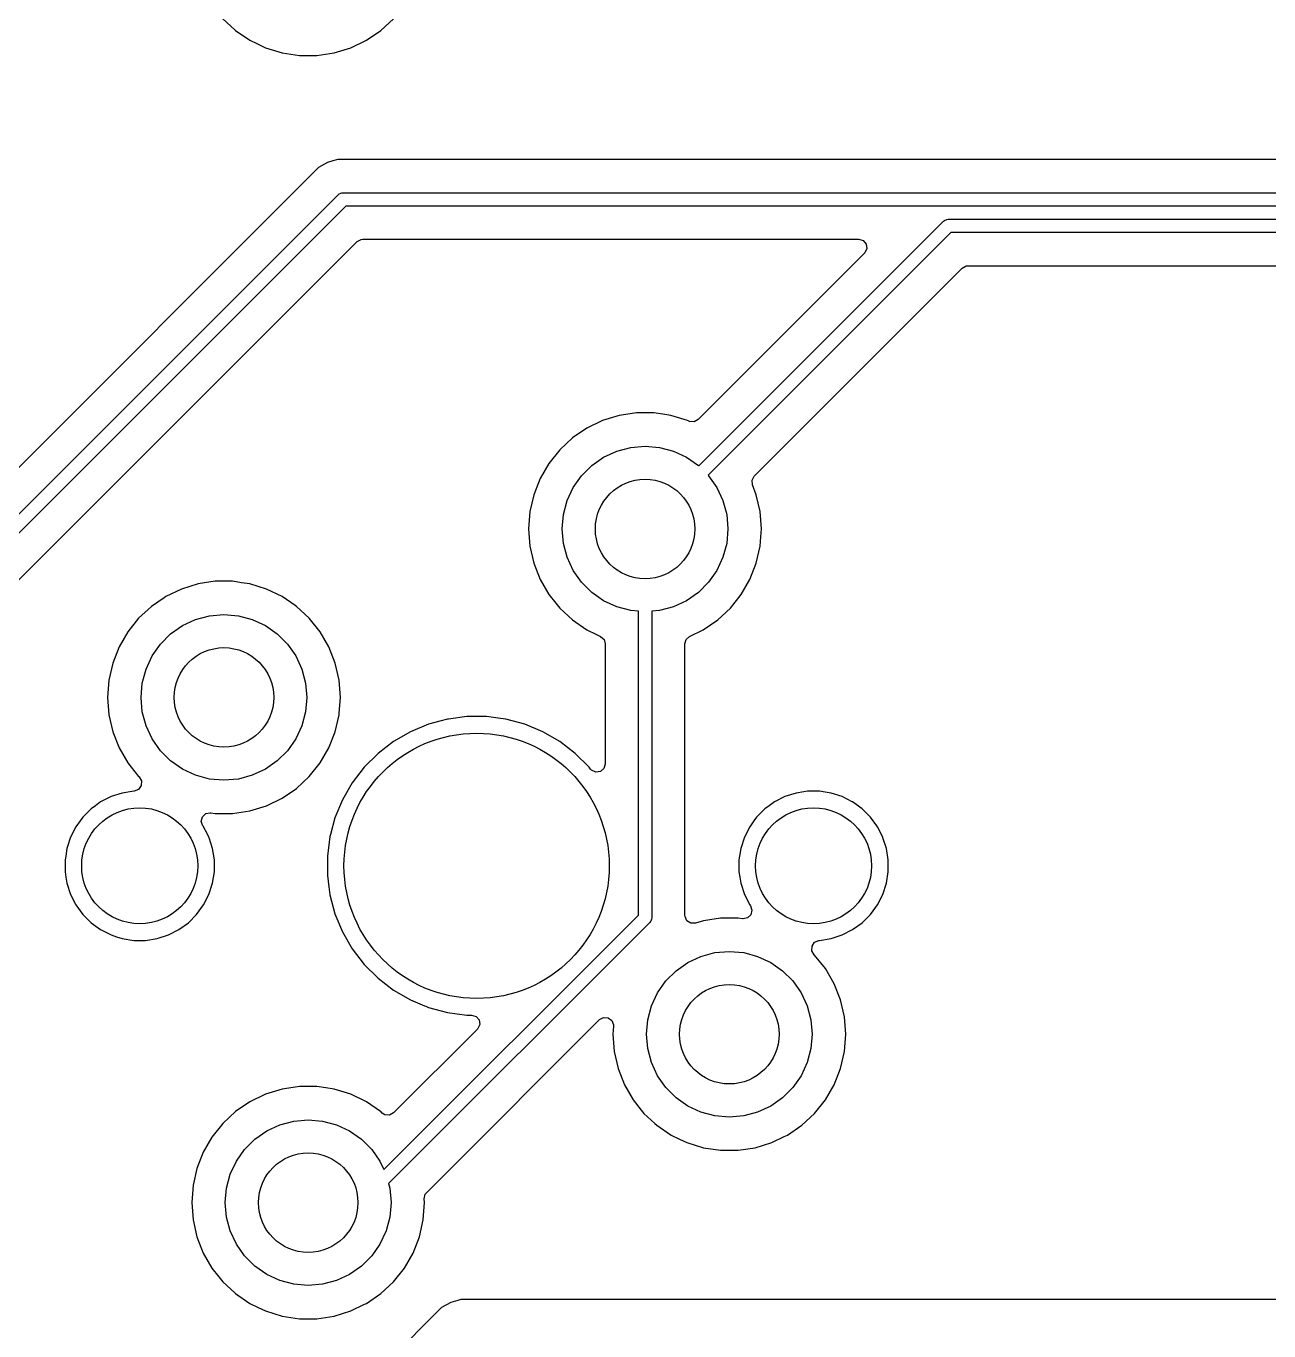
# Model space of a CAD drawing. Extents: x 98 to 223, y -135 to -41.
# Drawn here: x 119.25 to 137.99, y -81.15 to -61.47 of the extents above; entities that cross this region are included whole.
import ezdxf

# ---------------------------------------------------------------- set-up
doc = ezdxf.new("R2010")
doc.units = 0
doc.layers.add('BLACK', color=7, linetype='CONTINUOUS')

msp = doc.modelspace()

# ---------------------------------------------------------------- linework, layer by layer
at = {"layer": 'BLACK', "linetype": 'CONTINUOUS'}
for p, q in [((122.220698, -61.360235), (122.401214, -61.527728)), ((124.601979, -61.538683), (124.794305, -61.360231)), ((122.401214, -61.527728), (122.413021, -61.538683)), ((122.413021, -61.538683), (122.629796, -61.686478)), ((124.385204, -61.686478), (124.601979, -61.538683)), ((122.629796, -61.686478), (122.629801, -61.68648)), ((122.629801, -61.68648), (122.629802, -61.686481)), ((122.629802, -61.686481), (122.629803, -61.686482)), ((122.629803, -61.686482), (122.731215, -61.735319)), ((122.731215, -61.735319), (122.866173, -61.800311)), ((124.148823, -61.800313), (124.385204, -61.686478)), ((122.866173, -61.800311), (122.866174, -61.800311)), ((122.866174, -61.800311), (122.866177, -61.800313)), ((122.866177, -61.800313), (123.116885, -61.877646)), ((123.116885, -61.877646), (123.376318, -61.91675)), ((123.376318, -61.91675), (123.638682, -61.91675)), ((123.638682, -61.91675), (123.898115, -61.877646)), ((123.898115, -61.877646), (124.148823, -61.800313)), ((123.800709, -63.526676), (123.66379, -63.605725)), ((123.800714, -63.526673), (123.800709, -63.526676)), ((123.877079, -63.506211), (123.800714, -63.526673)), ((123.953443, -63.485749), (123.877079, -63.506211)), ((124.111558, -63.485749), (123.953443, -63.485749)), ((124.119154, -63.485749), (124.111558, -63.485749)), ((124.11917, -63.48575), (124.119154, -63.485749)), ((144.787185, -63.48575), (124.11917, -63.48575)), ((123.663782, -63.605731), (110.337895, -76.931618)), ((123.66379, -63.605725), (123.663782, -63.605731)), ((110.347309, -77.630018), (123.96179, -64.015539)), ((123.96179, -64.015539), (123.976943, -64.003102)), ((123.976943, -64.003102), (124.012991, -63.988171)), ((124.012991, -63.988171), (124.0325, -63.98625)), ((124.0325, -63.98625), (145.04586, -63.98625)), ((124.073921, -64.18625), (110.488731, -77.77144)), ((145.087282, -64.18625), (124.073921, -64.18625)), ((129.397309, -68.105018), (133.086789, -64.415539)), ((133.086789, -64.415539), (133.101943, -64.403103)), ((133.101943, -64.403103), (133.137991, -64.388171)), ((133.137991, -64.388171), (133.1575, -64.38625)), ((133.1575, -64.38625), (145.211546, -64.38625)), ((114.920313, -74.047671), (124.244917, -64.723069)), ((124.244917, -64.723069), (124.30624, -64.689584)), ((124.30624, -64.689584), (124.332598, -64.68675)), ((124.332598, -64.68675), (131.808403, -64.68675)), ((133.198922, -64.58625), (129.538731, -68.24644)), ((131.808403, -64.68675), (131.875442, -64.706435)), ((131.875442, -64.706435), (131.921197, -64.759239)), ((145.252968, -64.58625), (133.198922, -64.58625)), ((131.896084, -64.898431), (129.387895, -67.406618)), ((131.902116, -64.891953), (131.896084, -64.898431)), ((131.931141, -64.828397), (131.902116, -64.891953)), ((131.921197, -64.759239), (131.931141, -64.828397)), ((130.234675, -68.258308), (133.369916, -65.123069)), ((133.369916, -65.123069), (133.431239, -65.089584)), ((133.431239, -65.089584), (133.457597, -65.08675)), ((133.457597, -65.08675), (140.340412, -65.08675)), ((127.946173, -67.422188), (127.709803, -67.536017)), ((128.196876, -67.344856), (127.946173, -67.422188)), ((128.196882, -67.344855), (128.196876, -67.344856)), ((128.196885, -67.344854), (128.196882, -67.344855)), ((128.294747, -67.330103), (128.196885, -67.344854)), ((128.456312, -67.30575), (128.294747, -67.330103)), ((128.456318, -67.30575), (128.456312, -67.30575)), ((128.718682, -67.30575), (128.456318, -67.30575)), ((128.718687, -67.30575), (128.718682, -67.30575)), ((128.853323, -67.326044), (128.718687, -67.30575)), ((128.978115, -67.344854), (128.853323, -67.326044)), ((128.978119, -67.344855), (128.978115, -67.344854)), ((128.978123, -67.344856), (128.978119, -67.344855)), ((129.228824, -67.422187), (128.978123, -67.344856)), ((129.246416, -67.430659), (129.228824, -67.422187)), ((129.25688, -67.435119), (129.246416, -67.430659)), ((129.326572, -67.440103), (129.25688, -67.435119)), ((129.387895, -67.406618), (129.326572, -67.440103)), ((127.49302, -67.683817), (127.300698, -67.862264)), ((127.709802, -67.536018), (127.49302, -67.683817)), ((127.709803, -67.536017), (127.709802, -67.536018)), ((127.300698, -67.862264), (127.137114, -68.067393)), ((127.9625, -67.973718), (128.159975, -67.881634)), ((128.159975, -67.881634), (128.37044, -67.82524)), ((128.37044, -67.82524), (128.5875, -67.80625)), ((128.5875, -67.80625), (128.80456, -67.82524)), ((128.80456, -67.82524), (129.015025, -67.881634)), ((129.015025, -67.881634), (129.2125, -67.973718)), ((127.137114, -68.067393), (127.005932, -68.294606)), ((127.784015, -68.098694), (127.9625, -67.973718)), ((129.2125, -67.973718), (129.390985, -68.098694)), ((127.504968, -68.43125), (127.629944, -68.252765)), ((127.629944, -68.252765), (127.784015, -68.098694)), ((129.390985, -68.098694), (129.397309, -68.105018)), ((129.538731, -68.24644), (129.545056, -68.252765)), ((129.545056, -68.252765), (129.670032, -68.43125)), ((130.20082, -68.321634), (130.233258, -68.25975)), ((130.233258, -68.25975), (130.234675, -68.258308)), ((127.005932, -68.294606), (126.910082, -68.538828)), ((127.412884, -68.628725), (127.504968, -68.43125)), ((129.670032, -68.43125), (129.762116, -68.628725)), ((130.206988, -68.391226), (130.20082, -68.321634)), ((130.26492, -68.538834), (130.206988, -68.391226)), ((126.910076, -68.538847), (126.851697, -68.794624)), ((126.910082, -68.538828), (126.910076, -68.538847)), ((127.35649, -68.83919), (127.412884, -68.628725)), ((129.762116, -68.628725), (129.81851, -68.83919)), ((130.323302, -68.79462), (130.26492, -68.538834)), ((126.851696, -68.794629), (126.832092, -69.056245)), ((126.851697, -68.794624), (126.851696, -68.794629)), ((127.3375, -69.05625), (127.35649, -68.83919)), ((129.81851, -68.83919), (129.8375, -69.05625)), ((130.323302, -68.794624), (130.323302, -68.79462)), ((130.323303, -68.794629), (130.323302, -68.794624)), ((130.342908, -69.056245), (130.323303, -68.794629)), ((126.832092, -69.056245), (126.832092, -69.056254)), ((126.832092, -69.056254), (126.851696, -69.31787)), ((127.35649, -69.27331), (127.3375, -69.05625)), ((129.8375, -69.05625), (129.81851, -69.27331)), ((130.334097, -69.173828), (130.342908, -69.056254)), ((130.342908, -69.056254), (130.342908, -69.056245)), ((130.323302, -69.31788), (130.334097, -69.173828)), ((126.851696, -69.31787), (126.851697, -69.317875)), ((126.851697, -69.317875), (126.910076, -69.573652)), ((127.412884, -69.483775), (127.35649, -69.27331)), ((129.81851, -69.27331), (129.762116, -69.483775)), ((130.26492, -69.573666), (130.323302, -69.31788)), ((126.910076, -69.573652), (126.910078, -69.573661)), ((126.910078, -69.573661), (126.91008, -69.573666)), ((126.91008, -69.573666), (127.005932, -69.817893)), ((127.504968, -69.68125), (127.412884, -69.483775)), ((129.762116, -69.483775), (129.670032, -69.68125)), ((130.169068, -69.817893), (130.26492, -69.573666)), ((122.106312, -69.84575), (121.944747, -69.870103)), ((122.106318, -69.84575), (122.106312, -69.84575)), ((122.368682, -69.84575), (122.106318, -69.84575)), ((122.368687, -69.84575), (122.368682, -69.84575)), ((122.503323, -69.866044), (122.368687, -69.84575)), ((127.005932, -69.817893), (127.137114, -70.045107)), ((127.629944, -69.859735), (127.504968, -69.68125)), ((129.670032, -69.68125), (129.545056, -69.859735)), ((130.037886, -70.045107), (130.169068, -69.817893)), ((121.596173, -69.962188), (121.359803, -70.076017)), ((121.846876, -69.884856), (121.596173, -69.962188)), ((121.846882, -69.884855), (121.846876, -69.884856)), ((121.846885, -69.884854), (121.846882, -69.884855)), ((121.944747, -69.870103), (121.846885, -69.884854)), ((122.628115, -69.884854), (122.503323, -69.866044)), ((122.628119, -69.884855), (122.628115, -69.884854)), ((122.628123, -69.884856), (122.628119, -69.884855)), ((122.878827, -69.962188), (122.628123, -69.884856)), ((123.115196, -70.076017), (122.878825, -69.962188)), ((122.878825, -69.962188), (122.878827, -69.962188)), ((127.137114, -70.045107), (127.239481, -70.173471)), ((127.784015, -70.013806), (127.629944, -69.859735)), ((127.9625, -70.138782), (127.784015, -70.013806)), ((129.390985, -70.013806), (129.2125, -70.138782)), ((129.545056, -69.859735), (129.390985, -70.013806)), ((129.874305, -70.250231), (130.037886, -70.045107)), ((121.14302, -70.223817), (120.950698, -70.402264)), ((121.334339, -70.093378), (121.14302, -70.223817)), ((121.359796, -70.076022), (121.334339, -70.093378)), ((121.359802, -70.076018), (121.359796, -70.076021)), ((121.359796, -70.076021), (121.359796, -70.076022)), ((121.359803, -70.076017), (121.359802, -70.076018)), ((123.115197, -70.076018), (123.115196, -70.076017)), ((123.1152, -70.07602), (123.115197, -70.076018)), ((123.115204, -70.076022), (123.1152, -70.07602)), ((123.309764, -70.208671), (123.115204, -70.076022)), ((123.331979, -70.223817), (123.309764, -70.208671)), ((123.524301, -70.402264), (123.331979, -70.223817)), ((127.239481, -70.173471), (127.300698, -70.250235)), ((127.300698, -70.250235), (127.431528, -70.371626)), ((128.159975, -70.230866), (127.9625, -70.138782)), ((128.37044, -70.28726), (128.159975, -70.230866)), ((129.015025, -70.230866), (128.80456, -70.28726)), ((129.2125, -70.138782), (129.015025, -70.230866)), ((129.681979, -70.428683), (129.874305, -70.250231)), ((120.950698, -70.402264), (120.787114, -70.607393)), ((121.6125, -70.513718), (121.809975, -70.421634)), ((121.809975, -70.421634), (122.02044, -70.36524)), ((122.02044, -70.36524), (122.2375, -70.34625)), ((122.2375, -70.34625), (122.45456, -70.36524)), ((122.45456, -70.36524), (122.665025, -70.421634)), ((122.665025, -70.421634), (122.8625, -70.513718)), ((123.524304, -70.402268), (123.524301, -70.402264)), ((123.524305, -70.402269), (123.524304, -70.402268)), ((123.687886, -70.607393), (123.524305, -70.402269)), ((127.431528, -70.371626), (127.493021, -70.428683)), ((127.493021, -70.428683), (127.709796, -70.576478)), ((128.4875, -70.297501), (128.37044, -70.28726)), ((128.4875, -74.87823), (128.4875, -70.297501)), ((128.80456, -70.28726), (128.6875, -70.297501)), ((128.6875, -70.297501), (128.6875, -74.919652)), ((129.465204, -70.576478), (129.681979, -70.428683)), ((120.787114, -70.607393), (120.655932, -70.834606)), ((121.279944, -70.792765), (121.434015, -70.638694)), ((121.434015, -70.638694), (121.6125, -70.513718)), ((122.8625, -70.513718), (123.040985, -70.638694)), ((123.040985, -70.638694), (123.195056, -70.792765)), ((123.819068, -70.834607), (123.687886, -70.607393)), ((127.709796, -70.576478), (127.709801, -70.57648)), ((127.709801, -70.57648), (127.709802, -70.576481)), ((127.709802, -70.576481), (127.709803, -70.576482)), ((127.709803, -70.576482), (127.853801, -70.645827)), ((127.853801, -70.645827), (127.916801, -70.676166)), ((129.258198, -70.676166), (129.465204, -70.576478)), ((120.655932, -70.834606), (120.560082, -71.078828)), ((121.154968, -70.97125), (121.279944, -70.792765)), ((123.195056, -70.792765), (123.320032, -70.97125)), ((123.91492, -71.078834), (123.819068, -70.834607)), ((127.916801, -70.676166), (127.968661, -70.722988)), ((127.968661, -70.722988), (127.987, -70.787886)), ((127.987, -70.787886), (127.987, -72.601711)), ((129.188, -70.787886), (129.207685, -70.720847)), ((129.188, -74.882864), (129.188, -70.787886)), ((129.207685, -70.720847), (129.258198, -70.676166)), ((121.062884, -71.168725), (121.154968, -70.97125)), ((123.320032, -70.97125), (123.412116, -71.168725)), ((120.560076, -71.078847), (120.501697, -71.334624)), ((120.560082, -71.078828), (120.560076, -71.078847)), ((121.00649, -71.37919), (121.062884, -71.168725)), ((123.412116, -71.168725), (123.46851, -71.37919)), ((123.973302, -71.33462), (123.91492, -71.078834)), ((120.501696, -71.334629), (120.482092, -71.596245)), ((120.501697, -71.334624), (120.501696, -71.334629)), ((120.9875, -71.59625), (121.00649, -71.37919)), ((123.46851, -71.37919), (123.4875, -71.59625)), ((123.973302, -71.334624), (123.973302, -71.33462)), ((123.973303, -71.334629), (123.973302, -71.334624)), ((123.992908, -71.596245), (123.973303, -71.334629)), ((120.482092, -71.596245), (120.482092, -71.596254)), ((120.482092, -71.596254), (120.501696, -71.85787)), ((121.00649, -71.81331), (120.9875, -71.59625)), ((123.4875, -71.59625), (123.46851, -71.81331)), ((123.974947, -71.835931), (123.992908, -71.596254)), ((123.992908, -71.596254), (123.992908, -71.596245)), ((121.062884, -72.023775), (121.00649, -71.81331)), ((123.46851, -71.81331), (123.412116, -72.023775)), ((120.501696, -71.85787), (120.501697, -71.857875)), ((120.501697, -71.857875), (120.560076, -72.113652)), ((121.154968, -72.22125), (121.062884, -72.023775)), ((123.412116, -72.023775), (123.320032, -72.22125)), ((123.91492, -72.113666), (123.973302, -71.85788)), ((123.973302, -71.85788), (123.974947, -71.835931)), ((125.322538, -72.000614), (125.049999, -72.113504)), ((125.322548, -72.000611), (125.322538, -72.000614)), ((125.493067, -71.954921), (125.322548, -72.000611)), ((125.607507, -71.924257), (125.493067, -71.954921)), ((125.621585, -71.922403), (125.607507, -71.924257)), ((125.899986, -71.88575), (125.621585, -71.922403)), ((125.899994, -71.88575), (125.899986, -71.88575)), ((126.195006, -71.88575), (125.899994, -71.88575)), ((126.195013, -71.88575), (126.195006, -71.88575)), ((126.407716, -71.913754), (126.195013, -71.88575)), ((126.487493, -71.924257), (126.407716, -71.913754)), ((126.772452, -72.000611), (126.487493, -71.924257)), ((126.772454, -72.000612), (126.772452, -72.000611)), ((126.772461, -72.000614), (126.772454, -72.000612)), ((127.045, -72.113504), (126.772461, -72.000614)), ((120.560076, -72.113652), (120.560078, -72.113661)), ((120.560078, -72.113661), (120.56008, -72.113666)), ((120.56008, -72.113666), (120.655932, -72.357893)), ((123.819068, -72.357893), (123.91492, -72.113666)), ((125.049989, -72.113508), (124.794506, -72.261011)), ((125.049999, -72.113504), (125.049989, -72.113508)), ((127.04501, -72.113508), (127.045, -72.113504)), ((127.300493, -72.261011), (127.04501, -72.113508)), ((120.655932, -72.357893), (120.787114, -72.585107)), ((121.279944, -72.399735), (121.154968, -72.22125)), ((121.434015, -72.553806), (121.279944, -72.399735)), ((123.195056, -72.399735), (123.040985, -72.553806)), ((123.320032, -72.22125), (123.195056, -72.399735)), ((123.687886, -72.585107), (123.819068, -72.357893)), ((124.794506, -72.261011), (124.560459, -72.440602)), ((127.53454, -72.440602), (127.300493, -72.261011)), ((120.787114, -72.585107), (120.838233, -72.649208)), ((121.6125, -72.678782), (121.434015, -72.553806)), ((123.040985, -72.553806), (122.8625, -72.678782)), ((123.524305, -72.790231), (123.687886, -72.585107)), ((124.560452, -72.440608), (124.351858, -72.649202)), ((124.560459, -72.440602), (124.560452, -72.440608)), ((127.534547, -72.440608), (127.53454, -72.440602)), ((127.743144, -72.649205), (127.534547, -72.440608)), ((127.987, -72.601711), (127.967315, -72.66875)), ((120.838233, -72.649208), (120.950697, -72.790234)), ((120.950697, -72.790234), (120.956877, -72.795967)), ((120.956877, -72.795967), (120.992633, -72.855994)), ((121.809975, -72.770866), (121.6125, -72.678782)), ((122.02044, -72.82726), (121.809975, -72.770866)), ((122.665025, -72.770866), (122.45456, -72.82726)), ((122.8625, -72.678782), (122.665025, -72.770866)), ((123.331979, -72.968683), (123.524305, -72.790231)), ((124.351852, -72.649209), (124.172261, -72.883256)), ((124.351858, -72.649202), (124.351852, -72.649209)), ((127.764625, -72.677199), (127.743144, -72.649205)), ((127.781797, -72.695424), (127.764625, -72.677199)), ((127.845353, -72.724449), (127.781797, -72.695424)), ((127.914511, -72.714505), (127.845353, -72.724449)), ((127.967315, -72.66875), (127.914511, -72.714505)), ((120.950511, -72.983285), (120.886006, -73.010134)), ((120.99026, -72.925824), (120.950511, -72.983285)), ((120.992633, -72.855994), (120.99026, -72.925824)), ((122.2375, -72.84625), (122.02044, -72.82726)), ((122.45456, -72.82726), (122.2375, -72.84625)), ((123.115204, -73.116478), (123.331979, -72.968683)), ((124.172261, -72.883256), (124.024758, -73.138739)), ((120.377609, -73.173636), (120.299604, -73.230311)), ((120.535457, -73.093207), (120.377609, -73.173636)), ((120.53546, -73.093206), (120.535457, -73.093207)), ((120.703943, -73.038464), (120.53546, -73.093206)), ((120.878928, -73.010748), (120.703943, -73.038464)), ((120.882288, -73.010484), (120.878928, -73.010748)), ((120.886006, -73.010134), (120.882288, -73.010484)), ((122.878823, -73.230313), (123.115204, -73.116478)), ((124.024754, -73.138749), (123.911864, -73.411288)), ((124.024758, -73.138739), (124.024754, -73.138749)), ((130.537609, -73.173636), (130.459604, -73.230311)), ((130.695457, -73.093207), (130.537609, -73.173636)), ((130.69546, -73.093206), (130.695457, -73.093207)), ((130.863943, -73.038464), (130.69546, -73.093206)), ((130.980595, -73.019988), (130.863943, -73.038464)), ((131.038921, -73.01075), (130.980595, -73.019988)), ((131.216079, -73.01075), (131.038921, -73.01075)), ((131.303567, -73.024607), (131.216079, -73.01075)), ((131.391056, -73.038464), (131.303567, -73.024607)), ((131.559539, -73.093206), (131.391056, -73.038464)), ((131.559542, -73.093207), (131.559539, -73.093206)), ((131.708558, -73.169136), (131.559542, -73.093207)), ((131.71739, -73.173636), (131.708558, -73.169136)), ((131.860714, -73.277767), (131.71739, -73.173636)), ((120.234283, -73.277769), (120.109019, -73.403033)), ((120.234284, -73.277769), (120.234283, -73.277769)), ((120.234286, -73.277767), (120.234284, -73.277769)), ((120.299604, -73.230311), (120.234286, -73.277767)), ((121.896222, -73.466222), (121.912048, -73.398168)), ((121.912048, -73.398168), (121.962154, -73.349473)), ((121.962154, -73.349473), (122.030632, -73.335598)), ((122.030632, -73.335598), (122.038492, -73.336526)), ((122.038492, -73.336526), (122.106318, -73.34675)), ((122.106318, -73.34675), (122.368682, -73.34675)), ((122.368682, -73.34675), (122.628115, -73.307646)), ((122.628115, -73.307646), (122.878823, -73.230313)), ((130.394283, -73.277769), (130.269019, -73.403033)), ((130.394284, -73.277769), (130.394283, -73.277769)), ((130.394286, -73.277767), (130.394284, -73.277769)), ((130.459604, -73.230311), (130.394286, -73.277767)), ((131.985983, -73.403036), (131.860714, -73.277767)), ((120.004886, -73.546359), (119.924457, -73.704207)), ((120.067574, -73.460078), (120.004886, -73.546359)), ((120.109017, -73.403036), (120.067574, -73.460078)), ((120.109019, -73.403034), (120.109017, -73.403036)), ((120.109019, -73.403033), (120.109019, -73.403034)), ((121.919702, -73.532028), (121.896222, -73.466222)), ((121.929029, -73.544867), (121.919702, -73.532028)), ((121.930114, -73.54636), (121.929029, -73.544867)), ((121.98269, -73.649545), (121.930114, -73.54636)), ((123.911861, -73.411298), (123.844084, -73.664249)), ((123.911864, -73.411288), (123.911861, -73.411298)), ((130.164886, -73.546359), (130.084457, -73.704207)), ((130.227574, -73.460078), (130.164886, -73.546359)), ((130.269017, -73.403036), (130.227574, -73.460078)), ((130.269019, -73.403034), (130.269017, -73.403036)), ((130.269019, -73.403033), (130.269019, -73.403034)), ((132.079701, -73.532028), (131.985983, -73.403036)), ((132.090113, -73.546359), (132.079701, -73.532028)), ((132.170542, -73.704207), (132.090113, -73.546359)), ((119.924456, -73.70421), (119.869714, -73.872693)), ((119.924457, -73.704207), (119.924456, -73.70421)), ((122.010542, -73.704207), (121.98269, -73.649545)), ((122.010543, -73.70421), (122.010542, -73.704207)), ((122.014334, -73.715879), (122.010543, -73.70421)), ((122.065286, -73.872695), (122.014334, -73.715879)), ((123.835506, -73.696265), (123.797, -73.988736)), ((123.835508, -73.696254), (123.835506, -73.696265)), ((123.844084, -73.664249), (123.835508, -73.696254)), ((130.084456, -73.70421), (130.029714, -73.872693)), ((130.084457, -73.704207), (130.084456, -73.70421)), ((132.170543, -73.70421), (132.170542, -73.704207)), ((132.174334, -73.715879), (132.170543, -73.70421)), ((132.225286, -73.872695), (132.174334, -73.715879)), ((119.851333, -73.988744), (119.842, -74.047671)), ((119.869714, -73.872693), (119.851333, -73.988744)), ((122.093, -74.047671), (122.065286, -73.872695)), ((123.797, -73.988736), (123.797, -74.283763)), ((130.011333, -73.988744), (130.002, -74.047671)), ((130.029714, -73.872693), (130.011333, -73.988744)), ((132.253, -74.047671), (132.225286, -73.872695)), ((119.842, -74.047671), (119.842, -74.224829)), ((122.093, -74.224829), (122.093, -74.047671)), ((130.002, -74.047671), (130.002, -74.224829)), ((132.253, -74.224829), (132.253, -74.047671)), ((119.842, -74.224829), (119.854778, -74.305506)), ((119.854778, -74.305506), (119.869714, -74.399806)), ((122.065286, -74.399805), (122.093, -74.224829)), ((123.797, -74.283763), (123.81938, -74.453749)), ((130.002, -74.224829), (130.014778, -74.305506)), ((130.014778, -74.305506), (130.029714, -74.399806)), ((132.225286, -74.399805), (132.253, -74.224829)), ((119.869714, -74.399806), (119.924456, -74.568289)), ((119.924456, -74.568289), (119.924457, -74.568292)), ((119.924457, -74.568292), (119.999398, -74.71537)), ((121.930114, -74.72614), (122.010542, -74.568292)), ((122.010542, -74.568292), (122.065286, -74.399805)), ((123.81938, -74.453749), (123.835507, -74.576243)), ((123.835507, -74.576243), (123.911861, -74.861201)), ((130.029714, -74.399806), (130.084456, -74.568289)), ((130.084456, -74.568289), (130.084457, -74.568292)), ((130.084457, -74.568292), (130.164887, -74.726142)), ((132.090114, -74.72614), (132.170542, -74.568292)), ((132.170542, -74.568292), (132.225286, -74.399805)), ((119.999398, -74.71537), (120.004886, -74.72614)), ((120.004886, -74.72614), (120.109017, -74.869464)), ((121.825983, -74.869464), (121.930114, -74.72614)), ((130.164887, -74.726142), (130.175298, -74.740472)), ((130.175298, -74.740472), (130.198777, -74.806279)), ((131.985983, -74.869464), (132.090114, -74.72614)), ((120.109017, -74.869464), (120.234286, -74.994733)), ((121.700714, -74.994733), (121.825983, -74.869464)), ((123.911861, -74.861201), (123.911864, -74.861211)), ((123.911864, -74.861211), (124.024754, -75.13375)), ((124.648689, -78.71704), (128.4875, -74.87823)), ((128.670647, -74.975209), (128.658211, -74.990363)), ((128.672324, -74.971161), (128.670647, -74.975209)), ((128.685579, -74.939161), (128.672324, -74.971161)), ((128.6875, -74.919652), (128.685579, -74.939161)), ((129.189513, -74.902178), (129.188, -74.882864)), ((129.2194, -74.965334), (129.189513, -74.902178)), ((129.278686, -75.002305), (129.2194, -74.965334)), ((129.466872, -74.964857), (129.348549, -75.001355)), ((129.466882, -74.964855), (129.466872, -74.964857)), ((129.466885, -74.964854), (129.466882, -74.964855)), ((129.564747, -74.950103), (129.466885, -74.964854)), ((129.726312, -74.92575), (129.564747, -74.950103)), ((129.726318, -74.92575), (129.726312, -74.92575)), ((129.988682, -74.92575), (129.726318, -74.92575)), ((129.988689, -74.92575), (129.988682, -74.92575)), ((130.056498, -74.935971), (129.988689, -74.92575)), ((130.064366, -74.936901), (130.056498, -74.935971)), ((130.132844, -74.923026), (130.064366, -74.936901)), ((130.182951, -74.874332), (130.132844, -74.923026)), ((130.198777, -74.806279), (130.182951, -74.874332)), ((131.860714, -74.994733), (131.985983, -74.869464)), ((120.234286, -74.994733), (120.37761, -75.098864)), ((120.37761, -75.098864), (120.446077, -75.13375)), ((120.446077, -75.13375), (120.535457, -75.179292)), ((121.399542, -75.179292), (121.55739, -75.098864)), ((121.55739, -75.098864), (121.700714, -74.994733)), ((124.024754, -75.13375), (124.024758, -75.13376)), ((124.024758, -75.13376), (124.172261, -75.389243)), ((128.658211, -74.990363), (124.719675, -78.928898)), ((129.348549, -75.001355), (129.278686, -75.002305)), ((131.559542, -75.179292), (131.71739, -75.098864)), ((131.71739, -75.098864), (131.860714, -74.994733)), ((120.535457, -75.179292), (120.53546, -75.179293)), ((120.53546, -75.179293), (120.619701, -75.206664)), ((120.619701, -75.206664), (120.703945, -75.234036)), ((120.703945, -75.234036), (120.878921, -75.26175)), ((120.878921, -75.26175), (120.878922, -75.26175)), ((120.878922, -75.26175), (121.056078, -75.26175)), ((121.056078, -75.26175), (121.056079, -75.26175)), ((121.056079, -75.26175), (121.231055, -75.234036)), ((121.231055, -75.234036), (121.399542, -75.179292)), ((131.102366, -75.416504), (131.104739, -75.346675)), ((131.104739, -75.346675), (131.144488, -75.289214)), ((131.144488, -75.289214), (131.208993, -75.262365)), ((131.208993, -75.262365), (131.212727, -75.262014)), ((131.212727, -75.262014), (131.216076, -75.26175)), ((131.216076, -75.26175), (131.216079, -75.26175)), ((131.216079, -75.26175), (131.391055, -75.234036)), ((131.391055, -75.234036), (131.559542, -75.179292)), ((124.172261, -75.389243), (124.351852, -75.62329)), ((129.2325, -75.593718), (129.429975, -75.501634)), ((129.429975, -75.501634), (129.64044, -75.44524)), ((129.64044, -75.44524), (129.8575, -75.42625)), ((129.8575, -75.42625), (130.07456, -75.44524)), ((130.07456, -75.44524), (130.285025, -75.501634)), ((130.285025, -75.501634), (130.4825, -75.593718)), ((131.138122, -75.476531), (131.102366, -75.416504)), ((131.144298, -75.482261), (131.138122, -75.476531)), ((131.144299, -75.482262), (131.144298, -75.482261)), ((131.144303, -75.482267), (131.144299, -75.482262)), ((131.144305, -75.482269), (131.144303, -75.482267)), ((131.307886, -75.687393), (131.144305, -75.482269)), ((124.351852, -75.62329), (124.351858, -75.623297)), ((124.351858, -75.623297), (124.560452, -75.831891)), ((128.899944, -75.872765), (129.054015, -75.718694)), ((129.054015, -75.718694), (129.2325, -75.593718)), ((130.4825, -75.593718), (130.660985, -75.718694)), ((130.660985, -75.718694), (130.815056, -75.872765)), ((131.439068, -75.914607), (131.307886, -75.687393)), ((124.560452, -75.831891), (124.560459, -75.831897)), ((124.560459, -75.831897), (124.794506, -76.011488)), ((128.774968, -76.05125), (128.899944, -75.872765)), ((130.815056, -75.872765), (130.940032, -76.05125)), ((131.53492, -76.158834), (131.439068, -75.914607)), ((124.794506, -76.011488), (125.049989, -76.158991)), ((128.682884, -76.248725), (128.774968, -76.05125)), ((130.940032, -76.05125), (131.032116, -76.248725)), ((125.049989, -76.158991), (125.04999, -76.158991)), ((125.04999, -76.158991), (125.049993, -76.158993)), ((125.049993, -76.158993), (125.260796, -76.24631)), ((125.260796, -76.24631), (125.279222, -76.253943)), ((125.279222, -76.253943), (125.322548, -76.271889)), ((125.322548, -76.271889), (125.607507, -76.348243)), ((125.607507, -76.348243), (125.899994, -76.38675)), ((128.62649, -76.45919), (128.682884, -76.248725)), ((131.032116, -76.248725), (131.08851, -76.45919)), ((131.593302, -76.41462), (131.53492, -76.158834)), ((125.476422, -78.879963), (127.899968, -76.456417)), ((125.899994, -76.38675), (125.900001, -76.38675)), ((125.900001, -76.38675), (125.971804, -76.38675)), ((125.971804, -76.38675), (126.038843, -76.406435)), ((126.038843, -76.406435), (126.084598, -76.459239)), ((126.094542, -76.528397), (126.065517, -76.591953)), ((126.084598, -76.459239), (126.094542, -76.528397)), ((127.899968, -76.456417), (127.961289, -76.422934)), ((127.961289, -76.422934), (128.030981, -76.427918)), ((128.030981, -76.427918), (128.086914, -76.46979)), ((128.086914, -76.46979), (128.111331, -76.535254)), ((128.111331, -76.535254), (128.1113, -76.553366)), ((128.6075, -76.67625), (128.62649, -76.45919)), ((131.08851, -76.45919), (131.1075, -76.67625)), ((131.593302, -76.414624), (131.593302, -76.41462)), ((131.593303, -76.414629), (131.593302, -76.414624)), ((131.612908, -76.676245), (131.593303, -76.414629)), ((126.059485, -76.598431), (124.796469, -77.861446)), ((126.065517, -76.591953), (126.059485, -76.598431)), ((128.1113, -76.553366), (128.102092, -76.676245)), ((128.102092, -76.676245), (128.102092, -76.676254)), ((128.102092, -76.676254), (128.121696, -76.93787)), ((128.62649, -76.89331), (128.6075, -76.67625)), ((131.1075, -76.67625), (131.08851, -76.89331)), ((131.593303, -76.93787), (131.612908, -76.676254)), ((131.612908, -76.676254), (131.612908, -76.676245)), ((128.121696, -76.93787), (128.121697, -76.937875)), ((128.121697, -76.937875), (128.180076, -77.193652)), ((128.682884, -77.103775), (128.62649, -76.89331)), ((131.08851, -76.89331), (131.032116, -77.103775)), ((131.53492, -77.193666), (131.593302, -76.93788)), ((131.593302, -76.93788), (131.593303, -76.93787)), ((128.774968, -77.30125), (128.682884, -77.103775)), ((131.032116, -77.103775), (130.940032, -77.30125)), ((128.180076, -77.193652), (128.180078, -77.193661)), ((128.180078, -77.193661), (128.18008, -77.193666)), ((128.18008, -77.193666), (128.275932, -77.437893)), ((128.899944, -77.479735), (128.774968, -77.30125)), ((130.940032, -77.30125), (130.815056, -77.479735)), ((131.439068, -77.437893), (131.53492, -77.193666)), ((123.116876, -77.504856), (122.866173, -77.582188)), ((123.116882, -77.504855), (123.116876, -77.504856)), ((123.116885, -77.504854), (123.116882, -77.504855)), ((123.214747, -77.490103), (123.116885, -77.504854)), ((123.376312, -77.46575), (123.214747, -77.490103)), ((123.376318, -77.46575), (123.376312, -77.46575)), ((123.638682, -77.46575), (123.376318, -77.46575)), ((123.638687, -77.46575), (123.638682, -77.46575)), ((123.773323, -77.486044), (123.638687, -77.46575)), ((123.898115, -77.504854), (123.773323, -77.486044)), ((123.898119, -77.504855), (123.898115, -77.504854)), ((123.898123, -77.504856), (123.898119, -77.504855)), ((124.148827, -77.582188), (123.898123, -77.504856)), ((128.275932, -77.437893), (128.407114, -77.665107)), ((129.054015, -77.633806), (128.899944, -77.479735)), ((130.815056, -77.479735), (130.660985, -77.633806)), ((131.307886, -77.665107), (131.439068, -77.437893)), ((122.629802, -77.696018), (122.41302, -77.843817)), ((122.629803, -77.696017), (122.629802, -77.696018)), ((122.866173, -77.582188), (122.629803, -77.696017)), ((124.385196, -77.696017), (124.148825, -77.582188)), ((124.148825, -77.582188), (124.148827, -77.582188)), ((124.385197, -77.696018), (124.385196, -77.696017)), ((124.3852, -77.69602), (124.385197, -77.696018)), ((124.385204, -77.696022), (124.3852, -77.69602)), ((124.597341, -77.840655), (124.385204, -77.696022)), ((128.407114, -77.665107), (128.530323, -77.819606)), ((129.2325, -77.758782), (129.054015, -77.633806)), ((130.660985, -77.633806), (130.4825, -77.758782)), ((131.144305, -77.870231), (131.307886, -77.665107)), ((122.41302, -77.843817), (122.220698, -78.022264)), ((124.601983, -77.84382), (124.597341, -77.840655)), ((124.624446, -77.864663), (124.601983, -77.84382)), ((124.665454, -77.889947), (124.624446, -77.864663)), ((124.735146, -77.894931), (124.665454, -77.889947)), ((124.796469, -77.861446), (124.735146, -77.894931)), ((128.530323, -77.819606), (128.570698, -77.870235)), ((128.570698, -77.870235), (128.734548, -78.022264)), ((129.429975, -77.850866), (129.2325, -77.758782)), ((129.64044, -77.90726), (129.429975, -77.850866)), ((129.8575, -77.92625), (129.64044, -77.90726)), ((130.07456, -77.90726), (129.8575, -77.92625)), ((130.285025, -77.850866), (130.07456, -77.90726)), ((130.4825, -77.758782), (130.285025, -77.850866)), ((130.951979, -78.048683), (131.144305, -77.870231)), ((122.220698, -78.022264), (122.057114, -78.227393)), ((122.8825, -78.133718), (123.079975, -78.041634)), ((123.079975, -78.041634), (123.29044, -77.98524)), ((123.29044, -77.98524), (123.5075, -77.96625)), ((123.5075, -77.96625), (123.72456, -77.98524)), ((123.72456, -77.98524), (123.935025, -78.041634)), ((123.935025, -78.041634), (124.1325, -78.133718)), ((128.734548, -78.022264), (128.763021, -78.048683)), ((128.763021, -78.048683), (128.979796, -78.196478)), ((130.735204, -78.196478), (130.951979, -78.048683)), ((122.057114, -78.227393), (121.925932, -78.454606)), ((122.549944, -78.412765), (122.704015, -78.258694)), ((122.704015, -78.258694), (122.8825, -78.133718)), ((124.1325, -78.133718), (124.310985, -78.258694)), ((124.310985, -78.258694), (124.465056, -78.412765)), ((128.979796, -78.196478), (128.979801, -78.19648)), ((128.979801, -78.19648), (128.979802, -78.196481)), ((128.979802, -78.196481), (128.979803, -78.196482)), ((128.979803, -78.196482), (129.105343, -78.256938)), ((129.105343, -78.256938), (129.216173, -78.310311)), ((129.216173, -78.310311), (129.216174, -78.310311)), ((129.216174, -78.310311), (129.216177, -78.310313)), ((129.216177, -78.310313), (129.466885, -78.387646)), ((130.248115, -78.387646), (130.498823, -78.310313)), ((130.498823, -78.310313), (130.685611, -78.22036)), ((130.685611, -78.22036), (130.735196, -78.196482)), ((130.735196, -78.196481), (130.735204, -78.196478)), ((130.735196, -78.196482), (130.735196, -78.196481)), ((121.925932, -78.454606), (121.830082, -78.698828)), ((122.424968, -78.59125), (122.549944, -78.412765)), ((124.465056, -78.412765), (124.590032, -78.59125)), ((129.466885, -78.387646), (129.726318, -78.42675)), ((129.726318, -78.42675), (129.988682, -78.42675)), ((129.988682, -78.42675), (130.248115, -78.387646)), ((121.830076, -78.698847), (121.771697, -78.954624)), ((121.830082, -78.698828), (121.830076, -78.698847)), ((122.332884, -78.788725), (122.424968, -78.59125)), ((124.590032, -78.59125), (124.648689, -78.71704)), ((122.27649, -78.99919), (122.332884, -78.788725)), ((125.294568, -79.061817), (125.476422, -78.879963)), ((121.771696, -78.954629), (121.752092, -79.216245)), ((121.771697, -78.954624), (121.771696, -78.954629)), ((122.2575, -79.21625), (122.27649, -78.99919)), ((124.719675, -78.928898), (124.73851, -78.99919)), ((124.73851, -78.99919), (124.7575, -79.21625)), ((125.258599, -79.15876), (125.273217, -79.09044)), ((125.273217, -79.09044), (125.294568, -79.061817)), ((121.752092, -79.216245), (121.752092, -79.216254)), ((121.752092, -79.216254), (121.771696, -79.47787)), ((122.27649, -79.43331), (122.2575, -79.21625)), ((124.7575, -79.21625), (124.73851, -79.43331)), ((125.253418, -79.342893), (125.262908, -79.216254)), ((125.262623, -79.212455), (125.258599, -79.15876)), ((125.262908, -79.216249), (125.262623, -79.212455)), ((125.262908, -79.216254), (125.262908, -79.216249)), ((121.771696, -79.47787), (121.771697, -79.477875)), ((121.771697, -79.477875), (121.830076, -79.733652)), ((122.332884, -79.643775), (122.27649, -79.43331)), ((124.73851, -79.43331), (124.682116, -79.643775)), ((125.18492, -79.733666), (125.243302, -79.47788)), ((125.243302, -79.47788), (125.253418, -79.342893)), ((122.424968, -79.84125), (122.332884, -79.643775)), ((124.682116, -79.643775), (124.590032, -79.84125)), ((121.830076, -79.733652), (121.830078, -79.733661)), ((121.830078, -79.733661), (121.83008, -79.733666)), ((121.83008, -79.733666), (121.925932, -79.977893)), ((122.549944, -80.019735), (122.424968, -79.84125)), ((124.590032, -79.84125), (124.465056, -80.019735)), ((125.089068, -79.977893), (125.18492, -79.733666)), ((121.925932, -79.977893), (122.057114, -80.205107)), ((122.704015, -80.173806), (122.549944, -80.019735)), ((124.465056, -80.019735), (124.310985, -80.173806)), ((124.957886, -80.205107), (125.089068, -79.977893)), ((122.057114, -80.205107), (122.162096, -80.33675)), ((122.8825, -80.298782), (122.704015, -80.173806)), ((124.310985, -80.173806), (124.1325, -80.298782)), ((124.794305, -80.410231), (124.957886, -80.205107)), ((122.162096, -80.33675), (122.220698, -80.410235)), ((122.220698, -80.410235), (122.401214, -80.577728)), ((123.079975, -80.390866), (122.8825, -80.298782)), ((123.29044, -80.44726), (123.079975, -80.390866)), ((123.5075, -80.46625), (123.29044, -80.44726)), ((123.72456, -80.44726), (123.5075, -80.46625)), ((123.935025, -80.390866), (123.72456, -80.44726)), ((124.1325, -80.298782), (123.935025, -80.390866)), ((124.601979, -80.588683), (124.794305, -80.410231)), ((122.401214, -80.577728), (122.413021, -80.588683)), ((122.413021, -80.588683), (122.629796, -80.736478)), ((124.385204, -80.736478), (124.601979, -80.588683)), ((125.809693, -80.679499), (125.764671, -80.691563)), ((125.967808, -80.679499), (125.809693, -80.679499)), ((125.975404, -80.679499), (125.967808, -80.679499)), ((125.97542, -80.6795), (125.975404, -80.679499)), ((149.773331, -80.6795), (125.97542, -80.6795)), ((125.520032, -80.799481), (110.337895, -95.981618)), ((122.629796, -80.736478), (122.629801, -80.73648)), ((122.629801, -80.73648), (122.629802, -80.736481)), ((122.629802, -80.736481), (122.629803, -80.736482)), ((122.629803, -80.736482), (122.755343, -80.796938)), ((122.755343, -80.796938), (122.866173, -80.850311)), ((122.866173, -80.850311), (122.866174, -80.850311)), ((122.866174, -80.850311), (122.866177, -80.850313)), ((122.866177, -80.850313), (123.116885, -80.927646)), ((123.898115, -80.927646), (124.148823, -80.850313)), ((124.148823, -80.850313), (124.358456, -80.749359)), ((124.358456, -80.749359), (124.385196, -80.736482)), ((124.385196, -80.736481), (124.385204, -80.736478)), ((124.385196, -80.736482), (124.385196, -80.736481)), ((125.52004, -80.799475), (125.520032, -80.799481)), ((125.656959, -80.720426), (125.52004, -80.799475)), ((125.656964, -80.720423), (125.656959, -80.720426)), ((125.764671, -80.691563), (125.656964, -80.720423)), ((123.116885, -80.927646), (123.376318, -80.96675)), ((123.376318, -80.96675), (123.638682, -80.96675)), ((123.638682, -80.96675), (123.898115, -80.927646))]:
    msp.add_line(p, q, dxfattribs=at)
at = {"layer": 'BLACK'}
for centre, radius in [((128.5875, -69.05625), 0.75), ((122.2375, -71.59625), 0.75), ((126.0475, -74.13625), 2), ((120.9675, -74.13625), 0.875), ((131.1275, -74.13625), 0.875), ((129.8575, -76.67625), 0.75), ((123.5075, -79.21625), 0.75)]:
    msp.add_circle(centre, radius, dxfattribs=at)

doc.saveas('drawing.dxf')
